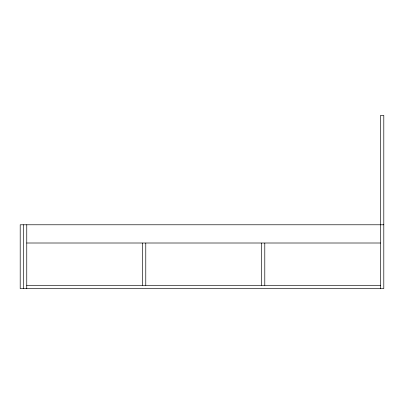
<?xml version="1.0" encoding="UTF-8"?>
<svg xmlns="http://www.w3.org/2000/svg" width="404" height="404" viewBox="0 0 404 404"><rect width="100%" height="100%" fill="white"/><g stroke="black" fill="none" stroke-linecap="round" stroke-linejoin="round"><path stroke-width="0.61" d="M383.8 224.781L20.2 224.781L20.2 288.572L383.8 288.572L383.8 115.428L380.517 115.428L380.517 288.572M26.76 243.006L380.517 243.006M26.76 285.3L380.517 285.3M264.787 243.163L264.787 285.3M261.504 243.163L261.504 285.3M145.773 243.163L145.773 285.3M142.496 243.163L142.496 285.3M26.76 224.781L26.76 288.572M23.483 224.781L23.483 288.572"/></g></svg>
